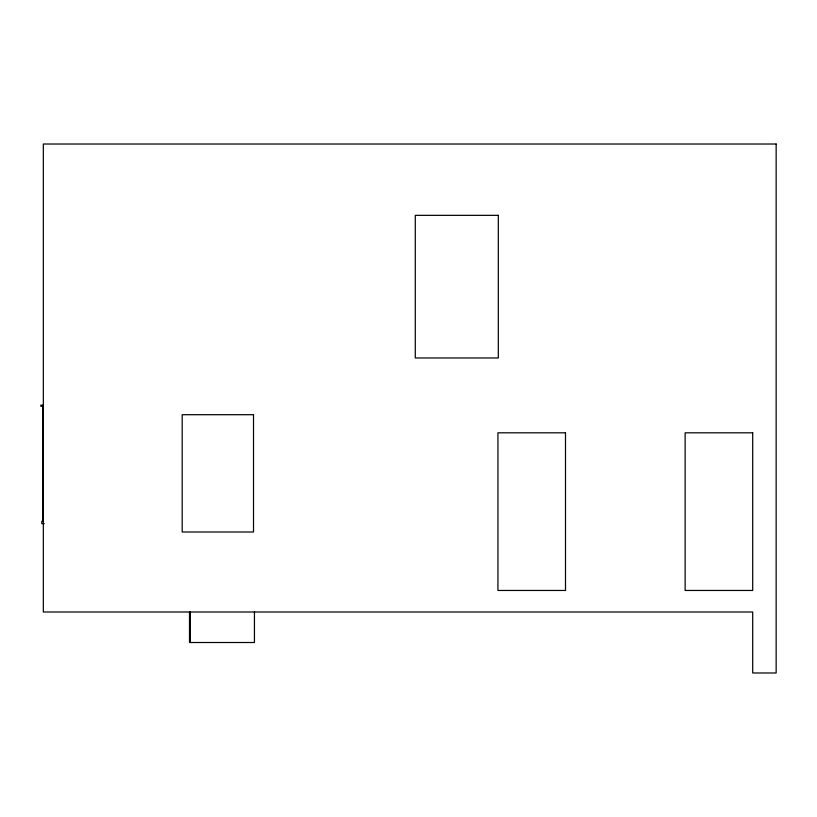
<?xml version="1.0" encoding="UTF-8"?>
<svg xmlns="http://www.w3.org/2000/svg" width="817" height="817" viewBox="0 0 817 817"><rect width="100%" height="100%" fill="white"/><g stroke="black" fill="none" stroke-linecap="round" stroke-linejoin="round"><path stroke-width="1.23" d="M189.503 611.953L189.503 642.509L254.444 642.509L254.444 611.953M189.677 642.509L189.677 611.953M189.973 642.509L189.973 611.953M190.147 642.509L190.147 611.953M43.209 405.13L40.85 405.13L40.85 406.325L42.729 406.325L42.729 521.277L41.79 521.277L41.79 523.656L44.312 523.656M776.15 144.017L43.332 144.017L43.332 611.994L752.692 611.994L752.692 672.983L776.15 672.983L776.15 144.017M498.319 215.341L415.281 215.341L415.281 357.958L498.319 357.958L498.319 215.341M253.515 414.709L182.201 414.709L182.201 532L253.515 532L253.515 414.709M565.497 432.816L497.941 432.816L497.941 590.456L565.497 590.456L565.497 432.816M752.692 432.816L685.136 432.816L685.136 590.456L752.692 590.456L752.692 432.816"/></g></svg>
